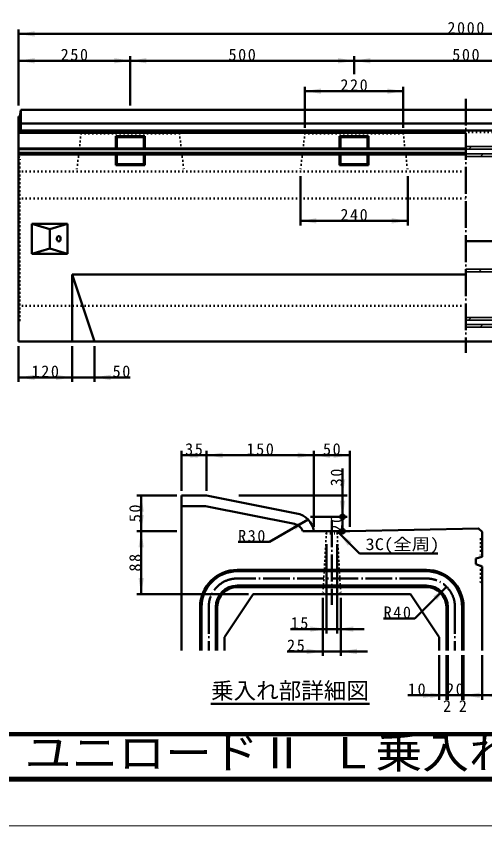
# Model space of a CAD drawing. Units: millimetres, scale not verified. Extents: x -2102 to 2102, y -1485 to 1485.
# Drawn here: x -205 to 842, y -1485 to 325 of the extents above; entities that cross this region are included whole.
import ezdxf
from ezdxf.enums import TextEntityAlignment as Align

# ---------------------------------------------------------------- set-up
doc = ezdxf.new("R2010")
doc.units = ezdxf.units.MM
doc.header["$LTSCALE"] = 5
doc.linetypes.add('DOTTED', pattern=[1.75, 0.25, -1.5])
doc.linetypes.add('LONG_DASHED_DOTTED', pattern=[15.25, 12, -1.5, 0.25, -1.5])
doc.layers.add('0-0_V-nasSTD', color=7, linetype='Continuous', lineweight=35)
doc.layers.add('0-1_0', color=7, linetype='Continuous', lineweight=50)
doc.styles.add('ＭＳ ゴシック', font='')
doc.styles.get('ＭＳ ゴシック').set_extended_font_data('MS Gothic')

msp = doc.modelspace()

# ---------------------------------------------------------------- linework, layer by layer
at = {"layer": '0-0_V-nasSTD'}
for p, q in [((799.825, 33.521), (901.825, 33.521)), ((799.825, 27.521), (901.825, 27.521)), ((806.259, 27.521), (812.259, 33.521)), ((799.825, 17.521), (901.825, 17.521)), ((901.825, 11.521), (799.825, 11.521)), ((832.185, 11.521), (838.185, 17.521)), ((799.825, -240.479), (901.825, -240.479)), ((799.825, -246.479), (901.825, -246.479)), ((828.743, -246.479), (834.743, -240.479)), ((799.825, -348.479), (901.825, -348.479)), ((901.825, -354.479), (799.825, -354.479)), ((805.596, -354.479), (811.596, -348.479)), ((799.825, -364.479), (901.825, -364.479)), ((799.825, -370.479), (901.825, -370.479)), ((831.523, -370.479), (837.523, -364.479))]:
    msp.add_line(p, q, dxfattribs=at)
at = {"layer": '0-0_V-nasSTD', "lineweight": 50}
for p, q in [((1902.825, -178.229), (799.825, -178.229)), ((488.134, -1045.176), (512.134, -1045.176)), ((512.134, -1045.176), (572.134, -1045.176)), ((480.134, -1095.176), (520.134, -1095.176)), ((520.134, -1095.176), (580.134, -1095.176))]:
    msp.add_line(p, q, dxfattribs=at)
at = {"layer": '0-0_V-nasSTD', "lineweight": 100}
msp.add_line((-1997.5, -1380), (1997.5, -1380), dxfattribs=at)
at = {"layer": '0-0_V-nasSTD', "lineweight": 18}
for points in [[(-2102.5, -1485), (-2102.5, 1485), (2102.5, 1485), (2102.5, -1485)], [(-2002.5, -1385), (-2002.5, 1385), (2002.5, 1385), (2002.5, -1385)]]:
    msp.add_lwpolyline(points, close=True, dxfattribs=at)
at = {"layer": '0-0_V-nasSTD', "lineweight": 50}
for centre in [(524.134, -794.376), (524.134, -826.376)]:
    msp.add_circle(centre, 5, dxfattribs=at)
msp.add_arc((412.973, -833.592), 47.71, 8.69924, 79.64595, dxfattribs=at)
at = {"layer": '0-0_V-nasSTD'}
for points in [[(-200.175, 285.521), (-164.175, 279.521), (-164.175, 291.521)], [(-200.175, 225.521), (-164.175, 219.521), (-164.175, 231.521)], [(13.825, 219.521), (13.825, 231.521), (49.825, 225.521)], [(49.825, 225.521), (85.825, 219.521), (85.825, 231.521)], [(513.825, 219.521), (513.825, 231.521), (549.825, 225.521)], [(549.825, 225.521), (585.825, 219.521), (585.825, 231.521)], [(439.825, 157.521), (475.825, 151.521), (475.825, 163.521)], [(623.825, 151.521), (623.825, 163.521), (659.825, 157.521)], [(429.825, -132.479), (465.825, -138.479), (465.825, -126.479)], [(633.825, -138.479), (633.825, -126.479), (669.825, -132.479)], [(-200.175, -482.479), (-164.175, -488.479), (-164.175, -476.479)], [(-116.175, -488.479), (-116.175, -476.479), (-80.175, -482.479)], [(-30.175, -482.479), (5.825, -488.479), (5.825, -476.479)], [(164.134, -656.376), (200.134, -662.376), (200.134, -650.376)], [(184.134, -662.376), (184.134, -650.376), (220.134, -656.376)], [(220.134, -656.376), (256.134, -662.376), (256.134, -650.376)], [(424.134, -662.376), (424.134, -650.376), (460.134, -656.376)], [(460.134, -656.376), (496.134, -662.376), (496.134, -650.376)], [(504.134, -662.376), (504.134, -650.376), (540.134, -656.376)], [(518.134, -710.376), (524.134, -746.376), (530.134, -710.376)], [(68.134, -782.376), (74.134, -746.376), (80.134, -782.376)], [(518.134, -758.376), (524.134, -794.376), (530.134, -758.376)], [(68.134, -790.376), (74.134, -826.376), (80.134, -790.376)], [(413.016, -813.15), (419.016, -823.542), (447.193, -800.346)], [(68.134, -862.376), (74.134, -826.376), (80.134, -862.376)], [(514.534, -828.776), (535.747, -858.474), (544.233, -849.989)], [(68.134, -931.176), (74.134, -967.176), (80.134, -931.176)], [(726.891, -971.934), (735.376, -980.419), (756.589, -950.721)], [(452.134, -1051.176), (452.134, -1039.176), (488.134, -1045.176)], [(512.134, -1045.176), (548.134, -1051.176), (548.134, -1039.176)], [(444.134, -1101.176), (444.134, -1089.176), (480.134, -1095.176)], [(520.134, -1095.176), (556.134, -1101.176), (556.134, -1089.176)], [(704.134, -1199.176), (704.134, -1187.176), (740.134, -1193.176)], [(720.134, -1199.176), (720.134, -1187.176), (756.134, -1193.176)], [(794.534, -1193.176), (830.534, -1199.176), (830.534, -1187.176)], [(836.134, -1193.176), (872.134, -1199.176), (872.134, -1187.176)]]:
    msp.add_solid(points, dxfattribs=at)
at = {"layer": '0-1_0'}
for p, q in [((-200.175, 125.521), (-200.175, 295.521)), ((-200.175, 285.521), (1799.825, 285.521)), ((49.825, 125.521), (49.825, 235.521)), ((549.825, 195.521), (549.825, 235.521)), ((-200.175, 225.521), (49.825, 225.521)), ((49.825, 225.521), (549.825, 225.521)), ((549.825, 225.521), (1049.825, 225.521)), ((439.825, 75.521), (439.825, 167.521)), ((659.825, 75.521), (659.825, 167.521)), ((439.825, 157.521), (659.825, 157.521)), ((-195.175, 115.521), (-197.175, 100.521)), ((-195.175, 115.521), (1794.825, 115.521)), ((-195.175, 115.521), (-195.175, 69.521)), ((-200.175, 100.521), (-200.175, -402.479)), ((-200.175, 85.521), (1799.825, 85.521)), ((-200.175, 69.521), (1799.825, 69.521)), ((-200.175, 64.521), (799.825, 64.521)), ((17.525, 56.821), (82.125, 56.821)), ((17.525, 56.821), (19.825, 54.521)), ((17.525, 56.821), (17.525, 29.536)), ((19.825, 54.521), (79.825, 54.521)), ((19.825, 54.521), (19.825, 29.536)), ((79.825, 54.521), (82.125, 56.821)), ((79.825, 54.521), (79.825, 29.536)), ((82.125, 56.821), (82.125, 29.536)), ((517.525, 56.821), (582.125, 56.821)), ((517.525, 56.821), (519.825, 54.521)), ((517.525, 56.821), (517.525, 29.536)), ((519.825, 54.521), (579.825, 54.521)), ((519.825, 54.521), (519.825, 29.536)), ((579.825, 54.521), (582.125, 56.821)), ((579.825, 54.521), (579.825, 29.536)), ((582.125, 56.821), (582.125, 29.536)), ((-200.175, 29.536), (799.825, 29.536)), ((-200.175, 27.521), (799.825, 27.521)), ((-200.175, 19.521), (799.825, 19.521)), ((-200.175, 16.163), (799.825, 16.163)), ((17.525, 16.163), (17.525, -7.779)), ((19.825, 16.163), (19.825, -5.479)), ((79.825, 16.163), (79.825, -5.479)), ((82.125, 16.163), (82.125, -7.779)), ((517.525, 16.163), (517.525, -7.779)), ((519.825, 16.163), (519.825, -5.479)), ((579.825, 16.163), (579.825, -5.479)), ((582.125, 16.163), (582.125, -7.779)), ((17.525, -7.779), (19.825, -5.479)), ((17.525, -7.779), (82.125, -7.779)), ((19.825, -5.479), (79.825, -5.479)), ((79.825, -5.479), (82.125, -7.779)), ((517.525, -7.779), (519.825, -5.479)), ((517.525, -7.779), (582.125, -7.779)), ((519.825, -5.479), (579.825, -5.479)), ((579.825, -5.479), (582.125, -7.779)), ((429.825, -32.479), (429.825, -142.479)), ((669.825, -32.479), (669.825, -142.479)), ((-170.175, -138.979), (-170.175, -205.979)), ((-170.175, -138.979), (-90.175, -138.979)), ((-90.175, -138.979), (-90.175, -205.979)), ((429.825, -132.479), (669.825, -132.479)), ((-130.175, -150.979), (-130.175, -193.979)), ((-170.175, -205.979), (-90.175, -205.979)), ((-80.175, -252.479), (-80.175, -402.479)), ((-80.175, -252.479), (-30.175, -402.479)), ((-80.175, -252.479), (799.825, -252.479)), ((-200.175, -402.479), (1799.825, -402.479)), ((-200.175, -412.479), (-200.175, -492.479)), ((-80.175, -412.479), (-80.175, -492.479)), ((-30.175, -412.479), (-30.175, -492.479)), ((49.825, -482.479), (-30.175, -482.479)), ((164.134, -736.376), (164.134, -646.376)), ((220.134, -736.376), (220.134, -646.376)), ((460.134, -816.376), (460.134, -646.376)), ((540.134, -816.376), (540.134, -646.376)), ((164.134, -656.376), (220.134, -656.376)), ((220.134, -656.376), (460.134, -656.376)), ((460.134, -656.376), (540.134, -656.376)), ((524.134, -686.376), (524.134, -746.376)), ((154.134, -746.376), (64.134, -746.376)), ((74.134, -826.376), (74.134, -746.376)), ((220.134, -746.376), (164.134, -746.376)), ((164.134, -746.376), (164.134, -1093.176)), ((421.548, -786.658), (220.134, -746.376)), ((292.134, -746.376), (534.134, -746.376)), ((524.134, -746.376), (524.134, -794.376)), ((217.758, -770.376), (164.134, -770.376)), ((416.841, -810.192), (217.758, -770.376)), ((452.134, -794.376), (534.134, -794.376)), ((524.134, -794.376), (524.134, -826.376)), ((360.59, -850.346), (447.193, -800.346)), ((154.134, -826.376), (64.134, -826.376)), ((74.134, -967.176), (74.134, -826.376)), ((434.981, -826.376), (540.134, -826.376)), ((514.534, -828.776), (562.245, -876.486)), ((836.134, -883.952), (836.134, -827.976)), ((360.59, -850.346), (290.59, -850.346)), ((488.134, -855.176), (488.134, -1055.176)), ((512.134, -855.176), (512.134, -1055.176)), ((737.245, -876.486), (562.245, -876.486)), ((821.734, -887.176), (836.134, -883.952)), ((821.734, -899.976), (821.734, -887.176)), ((821.734, -899.976), (836.134, -905.349)), ((711.334, -912.776), (288.934, -912.776)), ((711.334, -915.976), (288.934, -915.976)), ((836.134, -905.349), (836.134, -1093.176)), ((711.334, -947.976), (288.934, -947.976)), ((711.334, -951.176), (288.934, -951.176)), ((685.878, -1021.431), (756.589, -950.721)), ((314.134, -967.176), (64.134, -967.176)), ((324.134, -967.176), (260.134, -1063.176)), ((324.134, -967.176), (676.134, -967.176)), ((480.134, -975.176), (480.134, -1105.176)), ((520.134, -975.176), (520.134, -1105.176)), ((676.134, -967.176), (740.134, -1063.176)), ((205.734, -1093.176), (205.734, -995.976)), ((208.934, -1093.176), (208.934, -995.976)), ((240.934, -1093.176), (240.934, -995.976)), ((244.134, -1093.176), (244.134, -995.976)), ((756.134, -1093.176), (756.134, -995.976)), ((759.334, -1093.176), (759.334, -995.976)), ((791.334, -1093.176), (791.334, -995.976)), ((794.534, -1093.176), (794.534, -995.976)), ((685.878, -1021.431), (615.878, -1021.431)), ((408.134, -1045.176), (488.134, -1045.176)), ((260.134, -1063.176), (260.134, -1093.176)), ((740.134, -1063.176), (740.134, -1093.176)), ((400.134, -1095.176), (480.134, -1095.176)), ((740.134, -1103.176), (740.134, -1203.176)), ((756.134, -1103.176), (756.134, -1203.176)), ((759.334, -1103.176), (759.334, -1203.176)), ((791.334, -1103.176), (791.334, -1203.176)), ((794.534, -1103.176), (794.534, -1203.176)), ((836.134, -1103.176), (836.134, -1203.176)), ((670.134, -1193.176), (740.134, -1193.176)), ((740.134, -1193.176), (756.134, -1193.176)), ((906.134, -1193.176), (836.134, -1193.176)), ((230.124, -1212.506), (584.133, -1212.506))]:
    msp.add_line(p, q, dxfattribs=at)
at = {"layer": '0-1_0', "linetype": 'LONG_DASHED_DOTTED'}
for p, q in [((799.825, 140.521), (799.825, -427.479)), ((500.134, -802.376), (500.134, -991.176)), ((711.334, -931.976), (288.934, -931.976)), ((224.934, -995.976), (224.934, -1093.176)), ((775.334, -995.976), (775.334, -1093.176))]:
    msp.add_line(p, q, dxfattribs=at)
at = {"layer": '0-1_0', "linetype": 'DOTTED'}
for p, q in [((-200.175, 65.521), (1799.825, 65.521)), ((-60.175, 62.521), (-70.175, -22.479)), ((-60.175, 62.521), (-63.175, 65.521)), ((159.825, 62.521), (162.825, 65.521)), ((439.825, 62.521), (429.825, -22.479)), ((439.825, 62.521), (436.825, 65.521)), ((659.825, 62.521), (662.825, 65.521)), ((-197.175, 9.521), (-200.175, 11.521)), ((-197.175, -354.479), (-197.175, 9.521)), ((-200.175, -12.479), (-197.175, -10.479)), ((-200.175, -22.479), (799.825, -22.479)), ((-200.175, -82.479), (799.825, -82.479)), ((-200.175, -322.479), (799.825, -322.479)), ((-200.175, -332.479), (-197.175, -334.479)), ((-197.175, -354.479), (-200.175, -356.479)), ((488.134, -831.176), (480.134, -967.176)), ((488.134, -831.176), (483.334, -826.376)), ((488.134, -831.176), (512.134, -831.176)), ((512.134, -831.176), (516.934, -826.376)), ((512.134, -831.176), (520.134, -967.176)), ((832.454, -843.976), (836.134, -840.296)), ((832.454, -843.976), (832.454, -884.776))]:
    msp.add_line(p, q, dxfattribs=at)
at = {"layer": '0-1_0', "lineweight": 100}
msp.add_line((-1997.5, -1280), (1997.5, -1280), dxfattribs=at)
at = {"layer": '0-1_0'}
for points in [[(-200.175, 100.521), (-197.175, 100.521), (-197.175, 69.521)], [(-170.175, -138.979), (-130.175, -150.979), (-90.175, -138.979)], [(-170.175, -205.979), (-130.175, -193.979), (-90.175, -205.979)], [(-200.175, -482.479), (-80.175, -482.479), (-30.175, -482.479)], [(540.134, -826.376), (828.134, -819.976), (836.134, -827.976)], [(756.134, -1193.176), (759.334, -1193.176), (791.334, -1193.176), (794.534, -1193.176), (836.134, -1193.176)]]:
    msp.add_lwpolyline(points, dxfattribs=at)
at = {"layer": '0-1_0', "linetype": 'DOTTED'}
for points in [[(-60.175, 62.521), (159.825, 62.521), (169.825, -22.479)], [(439.825, 62.521), (659.825, 62.521), (669.825, -22.479)], [(832.454, -903.976), (832.454, -939.976), (836.134, -943.656)]]:
    msp.add_lwpolyline(points, dxfattribs=at)
at = {"layer": '0-1_0'}
for centre, radius, start, end in [((412.134, -833.726), 24, 17.83486, 78.69007), ((288.934, -995.976), 83.2, 90, 180), ((288.934, -995.976), 80, 90, 180), ((711.334, -995.976), 83.2, 0, 90), ((711.334, -995.976), 80, 0, 90), ((288.934, -995.976), 48, 90, 180), ((288.934, -995.976), 44.8, 90, 180), ((711.334, -995.976), 48, 0, 90), ((711.334, -995.976), 44.8, 0, 90)]:
    msp.add_arc(centre, radius, start, end, dxfattribs=at)
at = {"layer": '0-1_0', "linetype": 'LONG_DASHED_DOTTED'}
for centre, start, end in [((288.934, -995.976), 90, 180), ((711.334, -995.976), 0, 90)]:
    msp.add_arc(centre, 64, start, end, dxfattribs=at)
at = {"layer": '0-1_0'}
msp.add_ellipse((-110.175, -172.479), major_axis=(0, 6), ratio=0.707107, dxfattribs=at)

# ---------------------------------------------------------------- texts
at = {"layer": '0-0_V-nasSTD', "style": 'ＭＳ ゴシック'}
for s, height, width, p in [('3C(全周)', 26.39, 1.15, (575.245, -876.486)), ('ユニロードⅡ Ｌ乗入れＡ', 69.65, 1.1, (-186.018, -1377.53))]:
    msp.add_text(s, height=height, dxfattribs=dict(at, width=width)).set_placement(p, align=Align.BOTTOM_LEFT)
for s, height, p in [('乗入れ部詳細図', 36.95, (230.124, -1212.506)), ('2', 26.39, (748.734, -1238.176)), ('2', 26.39, (783.934, -1238.176))]:
    msp.add_text(s, height=height, dxfattribs=at).set_placement(p, align=Align.BOTTOM_LEFT)
at = {"layer": '0-0_V-nasSTD', "char_height": 26.39, "attachment_point": 7, "style": 'ＭＳ ゴシック'}
for s, insert in [('\\T1.2;2000', (758.425, 285.521)), ('\\T1.2;250', (-105.775, 225.521)), ('\\T1.2;500', (269.225, 225.521)), ('\\T1.2;500', (769.225, 225.521)), ('\\T1.2;220', (519.225, 157.521)), ('\\T1.2;240', (519.225, -132.479)), ('\\T1.2;120', (-170.775, -482.479)), ('\\T1.2;50', (10.225, -482.482)), ('\\T1.2;35', (172.334, -656.376)), ('\\T1.2;150', (309.534, -656.376)), ('\\T1.2;50', (480.334, -656.376)), ('\\T1.2;R30', (290.59, -850.346)), ('\\T1.2;R40', (615.878, -1021.431)), ('\\T1.2;15', (408.134, -1045.176)), ('\\T1.2;25', (400.134, -1095.176)), ('\\T1.2;10', (670.134, -1193.176)), ('\\T1.2;20', (755.534, -1193.176))]:
    msp.add_mtext(s, dxfattribs=dict(at, insert=insert))
at = {"layer": '0-0_V-nasSTD', "char_height": 26.39, "attachment_point": 7, "rotation": 90, "style": 'ＭＳ ゴシック'}
for s, insert in [('\\T1.2;30', (524.134, -725.976)), ('\\T1.2;50', (74.134, -806.176)), ('\\T1.2;20', (524.134, -829.395)), ('\\T1.2;88', (74.134, -916.576))]:
    msp.add_mtext(s, dxfattribs=dict(at, insert=insert))

doc.saveas('drawing.dxf')
